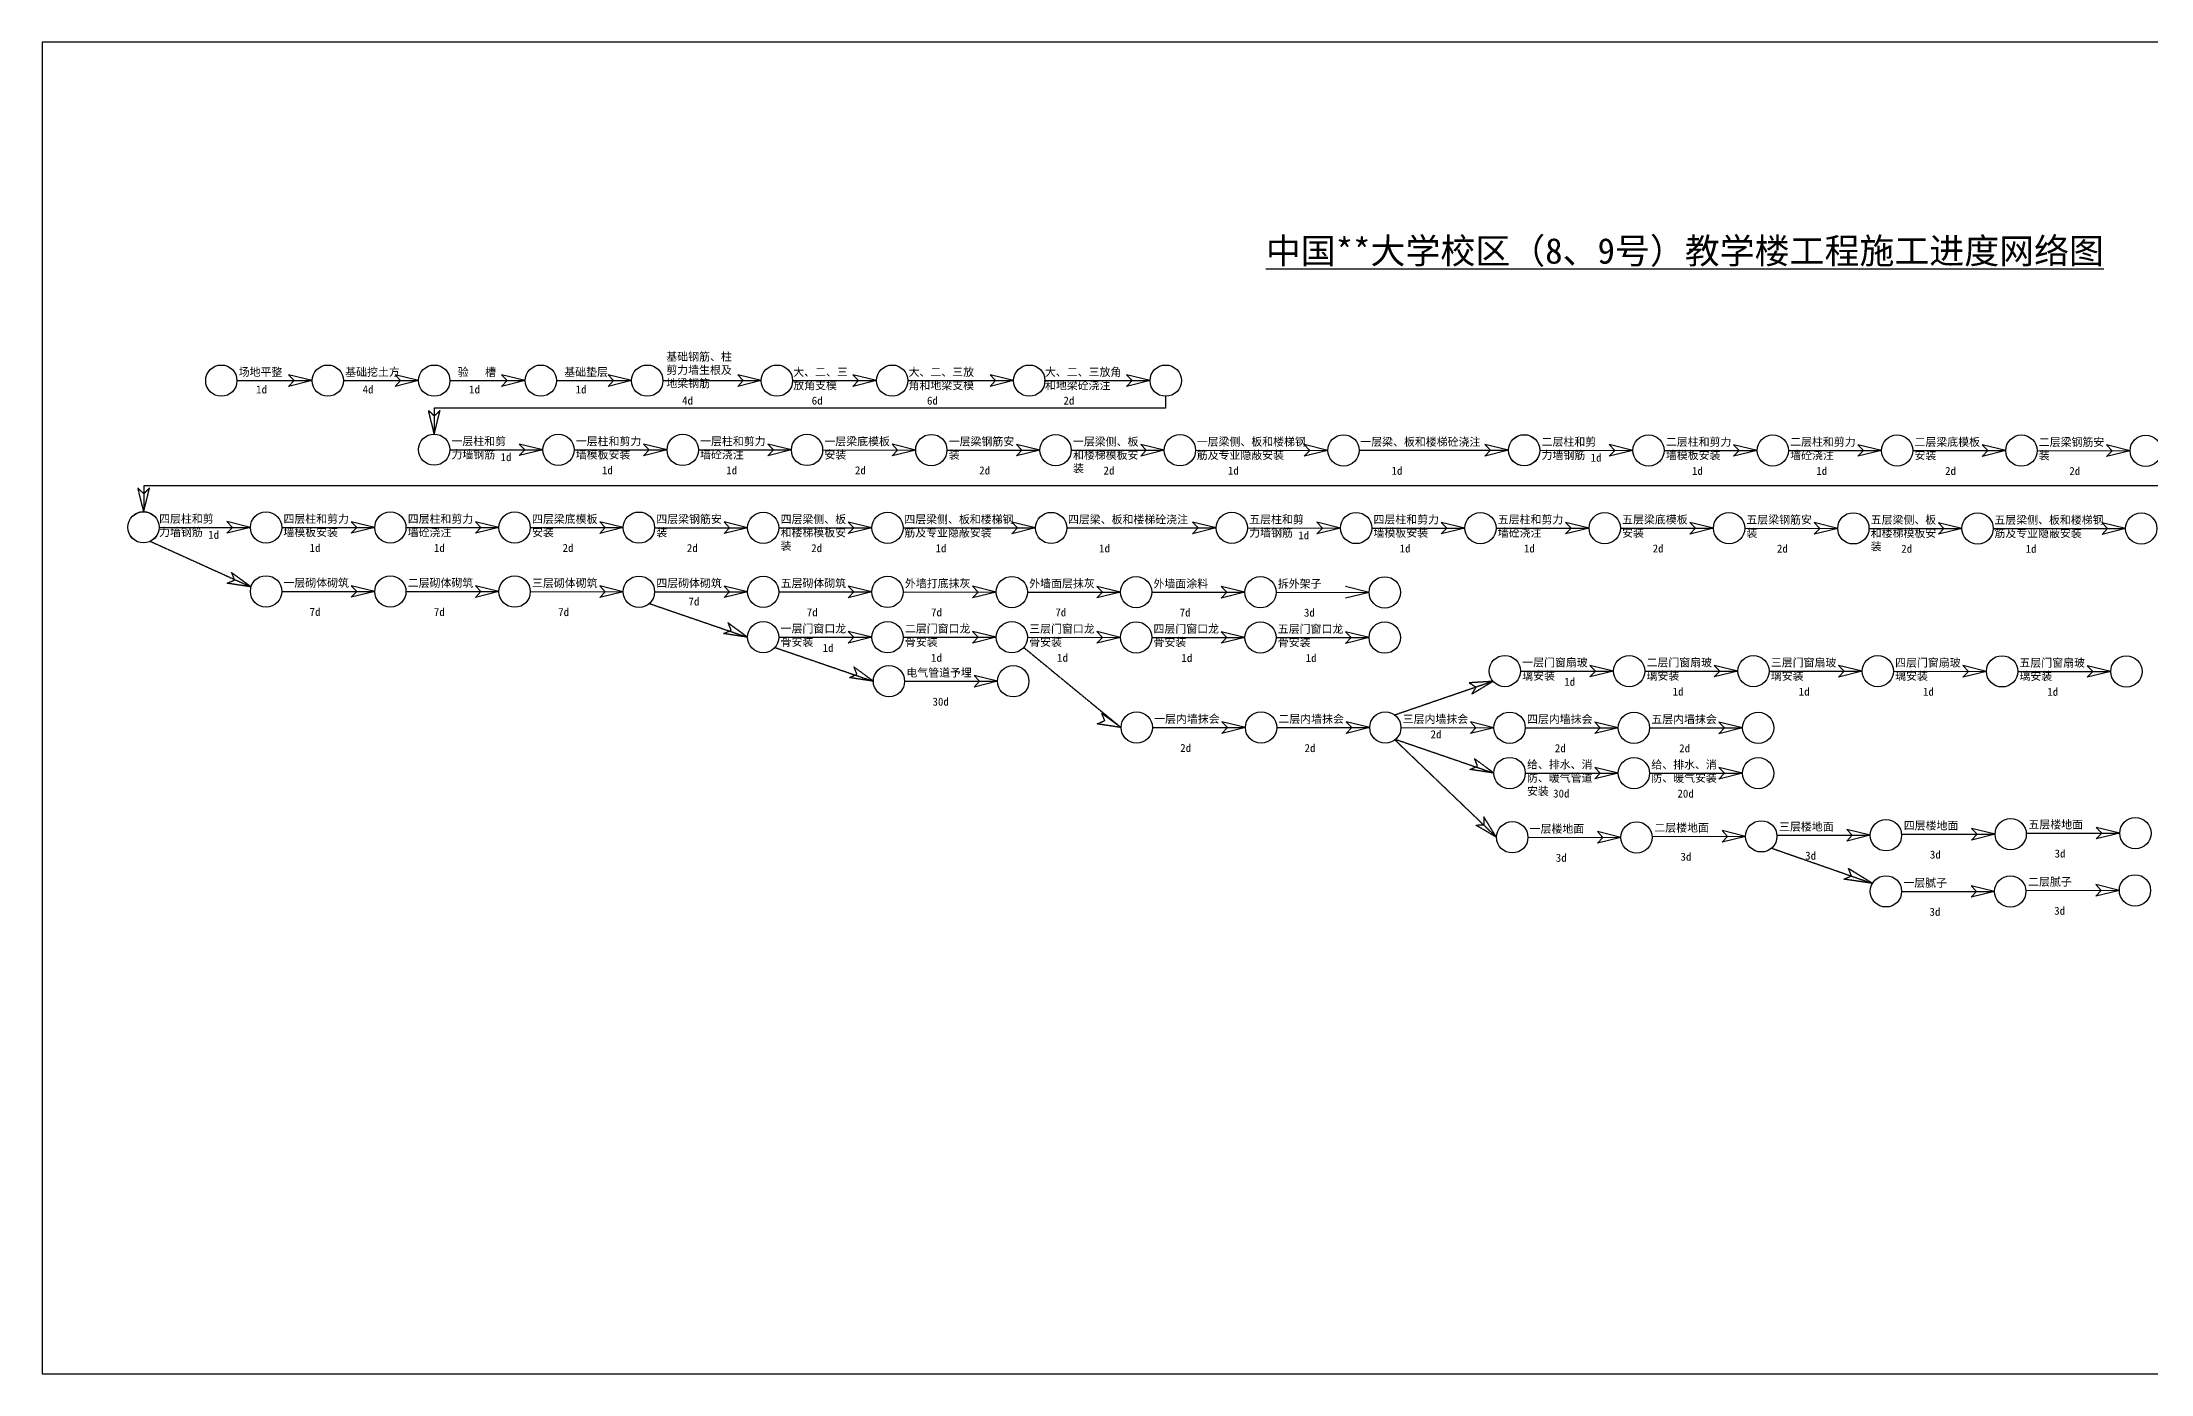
# Model space of a CAD drawing. Extents: x -2559594620 to 78738230735, y -11255911858 to 52366733330.
# Drawn here: x -2559594620 to 22625462368, y 35904806962 to 51812459715 of the extents above; entities that cross this region are included whole.
import ezdxf

# ---------------------------------------------------------------- set-up
doc = ezdxf.new("R2010")
doc.units = 0
doc.header["$LTSCALE"] = 100
doc.linetypes.add('ACAD_ISO02W100', pattern=[15, 12, -3])
doc.layers.get('0').update_dxf_attribs({"linetype": 'CONTINUOUS'})
doc.layers.add('DRAWING', color=11, linetype='CONTINUOUS')

msp = doc.modelspace()

# ---------------------------------------------------------------- linework, layer by layer
at = {"color": 5}
for p, q in [((-233042515, 47768947396), (665102031, 47768947396)), ((665102031, 47768947396), (383385962, 47837975854)), ((383385962, 47837975854), (449957560, 47768947396)), ((383385962, 47699918938), (449957560, 47768947396)), ((665102031, 47768947396), (383385962, 47699918938)), ((1038848615, 47768947396), (1936993161, 47768947396)), ((1655277092, 47837975854), (1721848690, 47768947396)), ((1936993161, 47768947396), (1655277092, 47837975854)), ((1936993161, 47768947396), (1655277092, 47699918938)), ((1655277092, 47699918938), (1721848690, 47768947396)), ((2310739745, 47768947396), (3208884291, 47768947396)), ((3208884291, 47768947396), (2927168222, 47837975854)), ((2927168222, 47837975854), (2993739820, 47768947396)), ((2927168222, 47699918938), (2993739820, 47768947396)), ((3208884291, 47768947396), (2927168222, 47699918938)), ((3582630875, 47768947396), (4480775421, 47768947396)), ((4199059352, 47837975854), (4265630950, 47768947396)), ((4480775421, 47768947396), (4199059352, 47837975854)), ((4480775421, 47768947396), (4199059352, 47699918938)), ((4199059352, 47699918938), (4265630950, 47768947396)), ((4854522005, 47768947396), (6029185365, 47768947396)), ((6029185365, 47768947396), (5747469296, 47837975854)), ((5747469296, 47837975854), (5814040894, 47768947396)), ((5747469296, 47699918938), (5814040894, 47768947396)), ((6029185365, 47768947396), (5747469296, 47699918938)), ((6402931949, 47768947396), (7406320745, 47768947396)), ((7124604676, 47837975854), (7191176275, 47768947396)), ((7406320745, 47768947396), (7124604676, 47837975854)), ((7406320745, 47768947396), (7124604676, 47699918938)), ((7124604676, 47699918938), (7191176275, 47768947396)), ((7780067329, 47768947396), (9043546059, 47768947396)), ((9043546059, 47768947396), (8761829990, 47837975854)), ((8761829990, 47837975854), (8828401588, 47768947396)), ((8761829990, 47699918938), (8828401588, 47768947396)), ((9043546059, 47768947396), (8761829990, 47699918938)), ((9409209312, 47768947396), (10672688041, 47768947396)), ((10390971972, 47837975854), (10457543571, 47768947396)), ((10672688041, 47768947396), (10390971972, 47837975854)), ((10672688041, 47768947396), (10390971972, 47699918938)), ((10390971972, 47699918938), (10457543571, 47768947396)), ((2308533317, 46943636180), (3419389822, 46942505116)), ((3419389822, 46942505116), (3137673754, 47011533574)), ((3137673754, 47011533574), (3204245352, 46942505116)), ((3137673754, 46873476658), (3204245352, 46942505116)), ((3419389822, 46942505116), (3137673754, 46873476658)), ((3793136336, 46942342243), (4903992841, 46941211179)), ((4622276772, 47010239637), (4688848370, 46941211179)), ((4903992841, 46941211179), (4622276772, 47010239637)), ((4903992841, 46941211179), (4622276772, 46872182721)), ((4622276772, 46872182721), (4688848370, 46941211179)), ((5277736002, 46942342243), (6388592508, 46941211179)), ((6388592508, 46941211179), (6106876439, 47010239637)), ((6106876439, 47010239637), (6173448037, 46941211179)), ((6106876439, 46872182721), (6173448037, 46941211179)), ((6388592508, 46941211179), (6106876439, 46872182721)), ((6762339021, 46941048306), (7873195527, 46939917242)), ((7591479458, 47008945700), (7658051056, 46939917242)), ((7873195527, 46939917242), (7591479458, 47008945700)), ((7873195527, 46939917242), (7591479458, 46870888784)), ((7591479458, 46870888784), (7658051056, 46939917242)), ((8246942040, 46939754369), (9357798545, 46938623305)), ((9357798545, 46938623305), (9076082476, 47007651763)), ((9076082476, 47007651763), (9142654074, 46938623305)), ((9076082476, 46869594847), (9142654074, 46938623305)), ((9357798545, 46938623305), (9076082476, 46869594847)), ((9731545058, 46938460432), (10842401564, 46937329368)), ((10560685495, 47006357826), (10627257093, 46937329368)), ((10842401564, 46937329368), (10560685495, 47006357826)), ((10842401564, 46937329368), (10560685495, 46868300910)), ((10560685495, 46868300910), (10627257093, 46937329368)), ((11216148118, 46937223494), (12796588111, 46935916209)), ((12796588111, 46935916209), (12514872042, 47004944667)), ((12514872042, 47004944667), (12581443641, 46935916209)), ((12514872042, 46866887752), (12581443641, 46935916209)), ((12796588111, 46935916209), (12514872042, 46866887752)), ((13170331833, 46936950562), (14954544847, 46936771188)), ((14672828778, 47005799645), (14739400376, 46936771188)), ((14954544847, 46936771188), (14672828778, 47005799645)), ((14954544847, 46936771188), (14672828778, 46867742730)), ((14672828778, 46867742730), (14739400376, 46936771188)), ((15328291404, 46936671219), (16439147910, 46935540155)), ((16157431841, 47004568613), (16224003439, 46935540155)), ((16439147910, 46935540155), (16157431841, 47004568613)), ((16439147910, 46935540155), (16157431841, 46866511697)), ((16157431841, 46866511697), (16224003439, 46935540155)), ((16812894423, 46935377282), (17923750929, 46934246218)), ((17923750929, 46934246218), (17642034860, 47003274676)), ((17642034860, 47003274676), (17708606458, 46934246218)), ((17642034860, 46865217760), (17708606458, 46934246218)), ((17923750929, 46934246218), (17642034860, 46865217760)), ((18297494090, 46935377282), (19408350595, 46934246218)), ((19126634526, 47003274676), (19193206125, 46934246218)), ((19408350595, 46934246218), (19126634526, 47003274676)), ((19408350595, 46934246218), (19126634526, 46865217760)), ((19126634526, 46865217760), (19193206125, 46934246218)), ((19782097108, 46934083345), (20892953614, 46932952281)), ((20892953614, 46932952281), (20611237545, 47001980739)), ((20611237545, 47001980739), (20677809143, 46932952281)), ((20611237545, 46863923823), (20677809143, 46932952281)), ((20892953614, 46932952281), (20611237545, 46863923823)), ((21266700127, 46932789408), (22377556633, 46931658344)), ((22095840564, 47000686802), (22162412162, 46931658344)), ((22377556633, 46931658344), (22095840564, 47000686802)), ((22377556633, 46931658344), (22095840564, 46862629886)), ((22095840564, 46862629886), (22162412162, 46931658344)), ((-1162808177, 46016671202), (-72643701, 46015561206)), ((-354359770, 46084589664), (-287788172, 46015561206)), ((-72643701, 46015561206), (-354359770, 46084589664)), ((-72643701, 46015561206), (-354359770, 45946532749)), ((-354359770, 45946532749), (-287788172, 46015561206)), ((301102812, 46015398333), (1411959317, 46014267269)), ((1411959317, 46014267269), (1130243249, 46083295727)), ((1130243249, 46083295727), (1196814847, 46014267269)), ((1130243249, 45945238811), (1196814847, 46014267269)), ((1411959317, 46014267269), (1130243249, 45945238811)), ((1785702479, 46015398333), (2896558984, 46014267269)), ((2614842915, 46083295727), (2681414513, 46014267269)), ((2896558984, 46014267269), (2614842915, 46083295727)), ((2896558984, 46014267269), (2614842915, 45945238811)), ((2614842915, 45945238811), (2681414513, 46014267269)), ((3270305497, 46014104396), (4381162003, 46012973332)), ((4381162003, 46012973332), (4099445934, 46082001790)), ((4099445934, 46082001790), (4166017532, 46012973332)), ((4099445934, 45943944874), (4166017532, 46012973332)), ((4381162003, 46012973332), (4099445934, 45943944874)), ((4754908516, 46012810459), (5865765022, 46011679395)), ((5584048953, 46080707853), (5650620551, 46011679395)), ((5865765022, 46011679395), (5584048953, 46080707853)), ((5865765022, 46011679395), (5584048953, 45942650937)), ((5584048953, 45942650937), (5650620551, 46011679395)), ((6239511535, 46011516522), (7350368040, 46010385458)), ((7350368040, 46010385458), (7068651971, 46079413916)), ((7068651971, 46079413916), (7135223570, 46010385458)), ((7068651971, 45941357000), (7135223570, 46010385458)), ((7350368040, 46010385458), (7068651971, 45941357000)), ((7724114594, 46010279584), (9304554588, 46008972300)), ((9022838519, 46078000758), (9089410117, 46008972300)), ((9304554588, 46008972300), (9022838519, 46078000758)), ((9304554588, 46008972300), (9022838519, 45939943842)), ((9022838519, 45939943842), (9089410117, 46008972300)), ((9678298309, 46010006652), (11462511323, 46009827278)), ((11462490462, 46009848909), (11180774393, 46078877367)), ((11180774393, 46078877367), (11247345991, 46009848909)), ((11180774393, 45940820451), (11247345991, 46009848909)), ((11462490462, 46009848909), (11180774393, 45940820451)), ((11180795254, 46078855736), (11247366853, 46009827278)), ((11462511323, 46009827278), (11180795254, 46078855736)), ((11462511323, 46009827278), (11180795254, 45940798820)), ((11180795254, 45940798820), (11247366853, 46009827278)), ((11836237019, 46009748941), (12947093525, 46008617877)), ((12947093525, 46008617877), (12665377456, 46077646335)), ((12665377456, 46077646335), (12731949054, 46008617877)), ((12665377456, 45939589419), (12731949054, 46008617877)), ((12947093525, 46008617877), (12665377456, 45939589419)), ((13320840038, 46008455004), (14431696543, 46007323940)), ((14149980474, 46076352398), (14216552073, 46007323940)), ((14431696543, 46007323940), (14149980474, 46076352398)), ((14431696543, 46007323940), (14149980474, 45938295482)), ((14149980474, 45938295482), (14216552073, 46007323940)), ((14805439705, 46008455004), (15916296210, 46007323940)), ((15916296210, 46007323940), (15634580141, 46076352398)), ((15634580141, 46076352398), (15701151739, 46007323940)), ((15634580141, 45938295482), (15701151739, 46007323940)), ((15916296210, 46007323940), (15634580141, 45938295482)), ((16290042723, 46007161067), (17400899229, 46006030003)), ((17119183160, 46075058461), (17185754758, 46006030003)), ((17400899229, 46006030003), (17119183160, 46075058461)), ((17400899229, 46006030003), (17119183160, 45937001545)), ((17119183160, 45937001545), (17185754758, 46006030003)), ((17774645742, 46005867129), (18885502247, 46004736066)), ((18885502247, 46004736066), (18603786179, 46073764524)), ((18603786179, 46073764524), (18670357777, 46004736066)), ((18603786179, 45935707608), (18670357777, 46004736066)), ((18885502247, 46004736066), (18603786179, 45935707608)), ((19259248761, 46004573192), (20370105266, 46003442129)), ((20088389197, 46072470586), (20154960795, 46003442129)), ((20370105266, 46003442129), (20088389197, 46072470586)), ((20370105266, 46003442129), (20088389197, 45934413671)), ((20088389197, 45934413671), (20154960795, 46003442129)), ((20743851820, 46003336255), (22324291814, 46002028970)), ((22324291814, 46002028970), (22042575745, 46071057428)), ((22042575745, 46071057428), (22109147343, 46002028970)), ((22042575745, 45933000512), (22109147343, 46002028970)), ((22324291814, 46002028970), (22042575745, 45933000512)), ((301102812, 45251466494), (1411959317, 45250335430)), ((1130243249, 45319363888), (1196814847, 45250335430)), ((1411959317, 45250335430), (1130243249, 45319363888)), ((1411959317, 45250335430), (1130243249, 45181306972)), ((1130243249, 45181306972), (1196814847, 45250335430)), ((1785705831, 45250172557), (2896562336, 45249041493)), ((2896562336, 45249041493), (2614846267, 45318069951)), ((2614846267, 45318069951), (2681417865, 45249041493)), ((2614846267, 45180013035), (2681417865, 45249041493)), ((2896562336, 45249041493), (2614846267, 45180013035)), ((3270308849, 45248878620), (4381165355, 45247747556)), ((4099449286, 45316776014), (4166020884, 45247747556)), ((4381165355, 45247747556), (4099449286, 45316776014)), ((4381165355, 45247747556), (4099449286, 45178719098)), ((4099449286, 45178719098), (4166020884, 45247747556)), ((4754911868, 45247584683), (5865768374, 45246453619)), ((5584052305, 45315482077), (5650623903, 45246453619)), ((5865768374, 45246453619), (5584052305, 45315482077)), ((5865768374, 45246453619), (5584052305, 45177425161)), ((5584052305, 45177425161), (5650623903, 45246453619)), ((6239514887, 45246290746), (7350371392, 45245159682)), ((7068655323, 45314188140), (7135226921, 45245159682)), ((7350371392, 45245159682), (7068655323, 45314188140)), ((7350371392, 45245159682), (7068655323, 45176131224)), ((7068655323, 45176131224), (7135226921, 45245159682)), ((7724117905, 45244996809), (8834974411, 45243865745)), ((8834974411, 45243865745), (8553258342, 45312894203)), ((8553258342, 45312894203), (8619829940, 45243865745)), ((8553258342, 45174837287), (8619829940, 45243865745)), ((8834974411, 45243865745), (8553258342, 45174837287)), ((9208720924, 45243702871), (10319577430, 45242571808)), ((10037861361, 45311600265), (10104432959, 45242571808)), ((10319577430, 45242571808), (10037861361, 45311600265)), ((10319577430, 45242571808), (10037861361, 45173543350)), ((10037861361, 45173543350), (10104432959, 45242571808)), ((10693323943, 45242408934), (11804180448, 45241277870)), ((11804180448, 45241277870), (11522464379, 45310306328)), ((11522464379, 45310306328), (11589035978, 45241277870)), ((11522464379, 45172249413), (11589035978, 45241277870)), ((11804180448, 45241277870), (11522464379, 45172249413)), ((12177926961, 45241114997), (13288783467, 45239983933)), ((13288783467, 45239983933), (13007067398, 45309012391)), ((13288783467, 45239983933), (13007067398, 45170955475)), ((6239514887, 44704476921), (7350371392, 44703345857)), ((7350371392, 44703345857), (7068655323, 44772374315)), ((7068655323, 44772374315), (7135226921, 44703345857)), ((7068655323, 44634317399), (7135226921, 44703345857)), ((7350371392, 44703345857), (7068655323, 44634317399)), ((7724117905, 44704476921), (8834974411, 44703345857)), ((8553258342, 44772374315), (8619829940, 44703345857)), ((8834974411, 44703345857), (8553258342, 44772374315)), ((8834974411, 44703345857), (8553258342, 44634317399)), ((8553258342, 44634317399), (8619829940, 44703345857)), ((9208720924, 44703182984), (10319577430, 44702051920)), ((10037861361, 44771080378), (10104432959, 44702051920)), ((10319577430, 44702051920), (10037861361, 44771080378)), ((10319577430, 44702051920), (10037861361, 44633023462)), ((10037861361, 44633023462), (10104432959, 44702051920)), ((10693323943, 44701889047), (11804180448, 44700757983)), ((11522464379, 44769786441), (11589035978, 44700757983)), ((11804180448, 44700757983), (11522464379, 44769786441)), ((11804180448, 44700757983), (11522464379, 44631729525)), ((11522464379, 44631729525), (11589035978, 44700757983)), ((12177926961, 44700595110), (13288783467, 44699464046)), ((13007067398, 44768492504), (13073638996, 44699464046)), ((13288783467, 44699464046), (13007067398, 44768492504)), ((13288783467, 44699464046), (13007067398, 44630435588)), ((13007067398, 44630435588), (13073638996, 44699464046)), ((15926402529, 44368077923), (15992974127, 44299049465)), ((16208118598, 44299049465), (15926402529, 44368077923)), ((17692721616, 44299049465), (17411005548, 44368077923)), ((17411005548, 44368077923), (17477577146, 44299049465)), ((19177324635, 44297755528), (18895608566, 44366783985)), ((18895608566, 44366783985), (18962180164, 44297755528)), ((20661927654, 44296461590), (20380211585, 44365490048)), ((20380211585, 44365490048), (20446783183, 44296461590)), ((22146530672, 44295167653), (21864814604, 44364196111)), ((21864814604, 44364196111), (21931386202, 44295167653)), ((7741426562, 44178661155), (8852283067, 44177530091)), ((8570566999, 44246558549), (8637138597, 44177530091)), ((8852283067, 44177530091), (8570566999, 44246558549)), ((8852283067, 44177530091), (8570566999, 44108501633)), ((8570566999, 44108501633), (8637138597, 44177530091)), ((15097262092, 44300180528), (16208118598, 44299049465)), ((16208118598, 44299049465), (15926402529, 44230021007)), ((15926402529, 44230021007), (15992974127, 44299049465)), ((16581865111, 44300180528), (17692721616, 44299049465)), ((17411005548, 44230021007), (17477577146, 44299049465)), ((17692721616, 44299049465), (17411005548, 44230021007)), ((18066468130, 44298886591), (19177324635, 44297755528)), ((18895608566, 44228727070), (18962180164, 44297755528)), ((19177324635, 44297755528), (18895608566, 44228727070)), ((19551071148, 44297592654), (20661927654, 44296461590)), ((20380211585, 44227433133), (20446783183, 44296461590)), ((20661927654, 44296461590), (20380211585, 44227433133)), ((21035674167, 44296298717), (22146530672, 44295167653)), ((21864814604, 44226139195), (21931386202, 44295167653)), ((22146530672, 44295167653), (21864814604, 44226139195)), ((10700287755, 43625830545), (11811144260, 43624699481)), ((11529428191, 43693727939), (11595999789, 43624699481)), ((11811144260, 43624699481), (11529428191, 43693727939)), ((11811144260, 43624699481), (11529428191, 43555671023)), ((11529428191, 43555671023), (11595999789, 43624699481)), ((12184890773, 43625830545), (13295747279, 43624699481)), ((13295747279, 43624699481), (13014031210, 43693727939)), ((13014031210, 43693727939), (13080602808, 43624699481)), ((13014031210, 43555671023), (13080602808, 43624699481)), ((13295747279, 43624699481), (13014031210, 43555671023)), ((13669493792, 43624536608), (14780350298, 43623405544)), ((14780350298, 43623405544), (14498634229, 43692434002)), ((14498634229, 43692434002), (14565205827, 43623405544)), ((14498634229, 43554377086), (14565205827, 43623405544)), ((14780350298, 43623405544), (14498634229, 43554377086)), ((15154096811, 43623242671), (16264953316, 43622111607)), ((16264953316, 43622111607), (15983237247, 43691140065)), ((15983237247, 43691140065), (16049808845, 43622111607)), ((15983237247, 43553083149), (16049808845, 43622111607)), ((16264953316, 43622111607), (15983237247, 43553083149)), ((16638699829, 43621948734), (17749556335, 43620817670)), ((17467840266, 43689846128), (17534411864, 43620817670)), ((17749556335, 43620817670), (17467840266, 43689846128)), ((17749556335, 43620817670), (17467840266, 43551789212)), ((17467840266, 43551789212), (17534411864, 43620817670)), ((15154096811, 43081428846), (16264953316, 43080297782)), ((16264953316, 43080297782), (15983237247, 43149326240)), ((15983237247, 43149326240), (16049808845, 43080297782)), ((15983237247, 43011269324), (16049808845, 43080297782)), ((16264953316, 43080297782), (15983237247, 43011269324)), ((16638699900, 43080297782), (17749556406, 43079166718)), ((17467840337, 43148195176), (17534411935, 43079166718)), ((17749556406, 43079166718), (17467840337, 43148195176)), ((17749556406, 43079166718), (17467840337, 43010138261)), ((17467840337, 43010138261), (17534411935, 43079166718)), ((15185652547, 42313831807), (16296509052, 42312700744)), ((16014792984, 42381729201), (16081364582, 42312700744)), ((16296509052, 42312700744), (16014792984, 42381729201)), ((16296509052, 42312700744), (16014792984, 42243672286)), ((16014792984, 42243672286), (16081364582, 42312700744)), ((16675054049, 42326498996), (17785910555, 42325367932)), ((17785910555, 42325367932), (17504194486, 42394396390)), ((17504194486, 42394396390), (17570766084, 42325367932)), ((17504194486, 42256339474), (17570766084, 42325367932)), ((17785910555, 42325367932), (17504194486, 42256339474)), ((18164455551, 42339166184), (19275312057, 42338035120)), ((19275312057, 42338035120), (18993595988, 42407063578)), ((18993595988, 42407063578), (19060167586, 42338035120)), ((18993595988, 42269006662), (19060167586, 42338035120)), ((19275312057, 42338035120), (18993595988, 42269006662)), ((19653857053, 42351833372), (20764713559, 42350702309)), ((20764713559, 42350702309), (20482997490, 42419730766)), ((20482997490, 42419730766), (20549569088, 42350702309)), ((20482997490, 42281673851), (20549569088, 42350702309)), ((20764713559, 42350702309), (20482997490, 42281673851)), ((21143258555, 42364500561), (22254115061, 42363369497)), ((22254115061, 42363369497), (21972398992, 42432397955)), ((21972398992, 42432397955), (22038970590, 42363369497)), ((21972398992, 42294341039), (22038970590, 42363369497)), ((22254115061, 42363369497), (21972398992, 42294341039)), ((19649058570, 41668219244), (20759915075, 41667088180)), ((20759915075, 41667088180), (20478199006, 41736116638)), ((20478199006, 41736116638), (20544770605, 41667088180)), ((20478199006, 41598059722), (20544770605, 41667088180)), ((20759915075, 41667088180), (20478199006, 41598059722)), ((21138460072, 41680886432), (22249316577, 41679755368)), ((21967600508, 41748783826), (22034172107, 41679755368)), ((22249316577, 41679755368), (21967600508, 41748783826)), ((22249316577, 41679755368), (21967600508, 41610726910)), ((21967600508, 41610726910), (22034172107, 41679755368))]:
    msp.add_line(p, q, dxfattribs=at)
at = {"color": 3, "linetype": 'ACAD_ISO02W100', "ltscale": 500}
for p, q in [((2123866453, 47131490134), (2054837995, 47413206203)), ((2054837995, 47413206203), (2123866453, 47346634604)), ((10858198626, 47439264934), (2123866453, 47439264934)), ((2123866453, 47439264934), (2123866453, 47131490134)), ((2192894911, 47413206203), (2123866453, 47346634604)), ((2123866453, 47131490134), (2192894911, 47413206203)), ((10858198626, 47582079073), (10858198626, 47439264934)), ((-1346501080, 46203734659), (-1415529538, 46485450728)), ((-1415529538, 46485450728), (-1346501080, 46418879130)), ((35762209669, 46512428335), (-1346501080, 46512428335)), ((-1346501080, 46511509460), (-1346501080, 46203734659)), ((-1346501080, 46203734659), (-1277472622, 46485450728)), ((-1277472622, 46485450728), (-1346501080, 46418879130)), ((-1267620468, 45849889089), (-64810626, 45305166532)), ((-351572222, 45348717173), (-263716738, 45387163494)), ((-64810626, 45305166532), (-351572222, 45348717173)), ((-64810626, 45305166532), (-298955264, 45476354032)), ((-298955264, 45476354032), (-263716738, 45387163494)), ((4691176751, 45107182145), (5865770021, 44703855138)), ((5631625383, 44875042638), (5666863909, 44785852101)), ((5865770021, 44703855138), (5631625383, 44875042638)), ((5579008425, 44747405780), (5666863909, 44785852101)), ((5865770021, 44703855138), (5579008425, 44747405780)), ((6193088426, 44581366379), (7367681696, 44178039372)), ((9163628692, 44581609345), (10326542889, 43625208762)), ((7367681696, 44178039372), (7133537058, 44349226872)), ((7133537058, 44349226872), (7168775584, 44260036335)), ((7080920100, 44221590014), (7168775584, 44260036335)), ((7367681696, 44178039372), (7080920100, 44221590014)), ((14769942111, 44177069987), (13595348841, 43773742980)), ((14769661345, 44176973578), (14485846609, 44159020734)), ((14485846609, 44159020734), (14566897231, 44107761566)), ((14769661345, 44176973578), (14518607762, 44024907279)), ((14518607762, 44024907279), (14566897231, 44107761566)), ((10039781293, 43668759404), (10127636777, 43707205724)), ((10326542889, 43625208762), (10039781293, 43668759404)), ((10326542889, 43625208762), (10092398251, 43796396262)), ((10092398251, 43796396262), (10127636777, 43707205724)), ((13597166871, 43477048635), (14811907681, 42313210025)), ((13605758675, 43484134070), (14780351945, 43080807063)), ((14493590349, 43124357705), (14581445833, 43162804026)), ((14780351945, 43080807063), (14493590349, 43124357705)), ((14546207307, 43251994563), (14581445833, 43162804026)), ((14780351945, 43080807063), (14546207307, 43251994563)), ((14561830707, 42460146673), (14657681086, 42463214360)), ((14811907681, 42313210025), (14561830707, 42460146673)), ((14658087589, 42559112954), (14657681086, 42463214360)), ((14811907681, 42313210025), (14658087589, 42559112954)), ((18095921950, 42184802521), (19301240075, 41763346564)), ((18958730995, 41814076036), (19046586479, 41852522357)), ((19301240075, 41763346564), (18958730995, 41814076036)), ((19301240075, 41763346564), (19011347953, 41941712894)), ((19011347953, 41941712894), (19046586479, 41852522357))]:
    msp.add_line(p, q, dxfattribs=at)
at = {"color": 5}
for centre in [(-419915807, 47768947396), (851975323, 47768947396), (2123866453, 47768947396), (3395757583, 47768947396), (4667648713, 47768947396), (6216058657, 47768947396), (7593194037, 47768947396), (9230419351, 47768947396), (10859561333, 47768947396), (2121662667, 46944629837), (3606263115, 46942505116), (5090866133, 46941211179), (6575465800, 46941211179), (8060068819, 46939917242), (9544671837, 46938623305), (11029274856, 46937329368), (12983461403, 46935916209), (15141418139, 46936771188), (15141420754, 46937664876), (16626021202, 46935540155), (18110624221, 46934246218), (19595223887, 46934246218), (21079826906, 46932952281), (22564429925, 46931658344), (-1349681343, 46016888431), (-1349678728, 46017782119), (114229591, 46015561206), (1598832610, 46014267269), (3083432276, 46014267269), (4568035295, 46012973332), (6052638314, 46011679395), (7537241332, 46010385458), (9491427880, 46008972300), (11649363754, 46009848909), (11649384615, 46009827278), (13133966817, 46008617877), (14618569835, 46007323940), (16103169502, 46007323940), (17587772521, 46006030003), (19072375540, 46004736066), (20556978558, 46003442129), (22511165106, 46002028970), (114229591, 45251629367), (1598832610, 45250335430), (3083435628, 45249041493), (4568038647, 45247747556), (6052641666, 45246453619), (7537244684, 45245159682), (9021847703, 45243865745), (10506450722, 45242571808), (11991053740, 45241277870), (13475656759, 45239983933), (6052641666, 44704639794), (7537244684, 44703345857), (9021847703, 44703345857), (10506450722, 44702051920), (11991053740, 44700757983), (13475656759, 44699464046), (7554553341, 44178824028), (9039156360, 44177530091), (14910388871, 44300343402), (16394991890, 44299049465), (17879594909, 44299049465), (19364197927, 44297755528), (20848800946, 44296461590), (22333403965, 44295167653), (10513414534, 43625993418), (11998017552, 43624699481), (13482620571, 43624699481), (14967223590, 43623405544), (16451826608, 43622111607), (17936429627, 43620817670), (14967223590, 43081591719), (16451826608, 43080297782), (17936429698, 43079166718), (14998779326, 42313994681), (16483382345, 42312700744), (17972783847, 42325367932), (19462185349, 42338035120), (20951586851, 42350702309), (22440988353, 42363369497), (19462185349, 41668382117), (20946788367, 41667088180), (22436189869, 41679755368)]:
    msp.add_circle(centre, 186873292, dxfattribs=at)
at = {"layer": 'DRAWING'}
for p, q in [((41979733652, 51812459715), (-2559594620, 51812459715)), ((-2559594620, 51812459715), (-2559594620, 35904806962)), ((-2559594620, 35904806962), (41979733652, 35904806962))]:
    msp.add_line(p, q, dxfattribs=at)

# ---------------------------------------------------------------- texts
at = {"color": 2, "linetype": 'ACAD_ISO02W100', "insert": (12055678491, 49472352561), "char_height": 86028833.98, "width": 11502248495.7, "attachment_point": 1}
msp.add_mtext('{\\fSimSun|b0|i0|c134|p54;\\H3.555X;\\L中国**大学校区（8、9号）教学楼工程施工进度网络图\\Ftxt.shx|c0;\\H0.7502X;\\l}', dxfattribs=at)
at = {"color": 5, "linetype": 'ACAD_ISO02W100', "attachment_point": 1}
for s, insert, char_height, width in [('{\\fSimSun|b0|i0|c134|p54;基础钢筋、柱剪力墙生根及地梁钢筋}', (4895094577, 48103283740), 95587593.31, 820039788.58), ('{\\fSimSun|b0|i0|c134|p54;场地平整}', (-212341048, 47919900428), 95587593.31, 629012809.03), ('{\\fSimSun|b0|i0|c134|p54;基础挖土方}', (1059550082, 47919900428), 95587593.31, 629012809.03), ('{\\fSimSun|b0|i0|c134|p54;验   槽}', (2404215961, 47919900428), 95587593.31, 629012809.03), ('{\\fSimSun|b0|i0|c134|p54;基础垫层}', (3676107091, 47919900428), 95587593.31, 629012809.03), ('{\\fSimSun|b0|i0|c134|p54;大、二、三放角支模}', (6411015281, 47919900428), 95587593.31, 698662441), ('{\\fSimSun|b0|i0|c134|p54;大、二、三放角和地梁支模}', (7788150661, 47919900428), 95587593.31, 895116925.66), ('{\\fSimSun|b0|i0|c134|p54;大、二、三放角和地梁砼浇注}', (9417292643, 47919900428), 95587593.31, 989490739.19), ('1d', (-4401620, 47711842711), 95587593.3, 503179205.9), ('4d', (1267489510, 47711842711), 95587593.3, 503179205.9), ('1d', (2539380640, 47711842711), 95587593.3, 503179205.9), ('1d', (3811271770, 47711842711), 95587593.3, 503179205.9), ('4d', (5083162900, 47578584066), 95587593.3, 503179205.9), ('6d', (6631572844, 47578584066), 95587593.3, 503179205.9), ('6d', (8008708225, 47578584066), 95587593.3, 503179205.9), ('2d', (9637850207, 47578584066), 95587593.3, 503179205.9), ('{\\fSimSun|b0|i0|c134|p54;一层柱和剪力墙钢筋}', (2329225346, 47093458148), 95587593.31, 768219622.1), ('{\\fSimSun|b0|i0|c134|p54;一层柱和剪力墙模板安装}', (3813828365, 47092164211), 95587593.31, 847741631.75), ('{\\fSimSun|b0|i0|c134|p54;一层柱和剪力墙砼浇注}', (5298428032, 47092164211), 95587593.31, 847741631.75), ('{\\fSimSun|b0|i0|c134|p54;一层梁底模板安装}', (6783031050, 47090870274), 95587593.31, 847741631.75), ('{\\fSimSun|b0|i0|c134|p54;一层梁钢筋安装}', (8267634069, 47089576336), 95587593.31, 847741631.75), ('{\\fSimSun|b0|i0|c134|p54;一层梁侧、板和楼梯模板安装}', (9752237088, 47088282399), 95587593.31, 847741631.75), ('{\\fSimSun|b0|i0|c134|p54;一层梁侧、板和楼梯钢筋及专业隐蔽安装}', (11229658642, 47087114527), 95587593.31, 1397421662.72), ('{\\fSimSun|b0|i0|c134|p54;一层梁、板和楼梯砼浇注}', (13183845169, 47085669012), 95587593.31, 1397421662.72), ('{\\fSimSun|b0|i0|c134|p54;二层柱和剪力墙钢筋}', (15348983434, 47086493187), 95587593.31, 768219622.1), ('{\\fSimSun|b0|i0|c134|p6;二\\fSimSun|b0|i0|c134|p54;层柱和剪力墙模板安装}', (16833586452, 47085199250), 95587593.31, 847741631.75), ('{\\fSimSun|b0|i0|c134|p54;二层柱和剪力墙砼浇注}', (18318186119, 47085199250), 95587593.31, 847741631.75), ('{\\fSimSun|b0|i0|c134|p6;二\\fSimSun|b0|i0|c134|p54;层梁底模板安装}', (19802789138, 47083905313), 95587593.31, 847741631.75), ('{\\fSimSun|b0|i0|c134|p6;二\\fSimSun|b0|i0|c134|p54;层梁钢筋安装}', (21287392157, 47082611376), 95587593.31, 847741631.75), ('1d', (2914813927, 46903099376), 95587593.3, 503179205.9), ('1d', (15934572014, 46896134416), 95587593.3, 503179205.9), ('1d', (4125857773, 46745708599), 95587593.3, 503179205.9), ('1d', (5610457440, 46745708599), 95587593.3, 503179205.9), ('2d', (7148023274, 46745708599), 95587593.3, 503179205.9), ('2d', (8632626292, 46744414662), 95587593.3, 503179205.9), ('2d', (10117229311, 46743120725), 95587593.3, 503179205.9), ('1d', (11601832330, 46742152091), 95587593.3, 503179205.9), ('1d', (13556018856, 46740706576), 95587593.3, 503179205.9), ('1d', (17145615860, 46738743638), 95587593.3, 503179205.9), ('1d', (18630215527, 46738743638), 95587593.3, 503179205.9), ('2d', (20167781361, 46738743638), 95587593.3, 503179205.9), ('2d', (21652384380, 46737449701), 95587593.3, 503179205.9), ('{\\fSimSun|b0|i0|c134|p54;四层柱和剪力墙钢筋}', (-1162808177, 46166514238), 95587593.31, 768219622.1), ('{\\fSimSun|b0|i0|c134|p6;四\\fSimSun|b0|i0|c134|p54;层柱和剪力墙模板安装}', (321794841, 46165220301), 95587593.31, 847741631.75), ('{\\fSimSun|b0|i0|c134|p54;四层柱和剪力墙砼浇注}', (1806394508, 46165220301), 95587593.31, 847741631.75), ('{\\fSimSun|b0|i0|c134|p6;四\\fSimSun|b0|i0|c134|p54;层梁底模板安装}', (3290997527, 46163926364), 95587593.31, 847741631.75), ('{\\fSimSun|b0|i0|c134|p6;四\\fSimSun|b0|i0|c134|p54;层梁钢筋安装}', (4775600545, 46162632427), 95587593.31, 847741631.75), ('{\\fSimSun|b0|i0|c134|p54;四层梁侧、板和楼梯模板安装}', (6260203564, 46161338490), 95587593.31, 847741631.75), ('{\\fSimSun|b0|i0|c134|p6;四\\fSimSun|b0|i0|c134|p54;层梁侧、板和楼梯钢筋及专业隐蔽安装}', (7737625119, 46160170617), 95587593.31, 1397421662.72), ('{\\fSimSun|b0|i0|c134|p54;四层梁、板和楼梯砼浇注}', (9691811645, 46158725102), 95587593.31, 1397421662.72), ('{\\fSimSun|b0|i0|c134|p54;五层柱和剪力墙钢筋}', (11856929049, 46159570909), 95587593.31, 768219622.1), ('{\\fSimSun|b0|i0|c134|p6;四\\fSimSun|b0|i0|c134|p54;层柱和剪力墙模板安装}', (13341532067, 46158276972), 95587593.31, 847741631.75), ('{\\fSimSun|b0|i0|c134|p54;五层柱和剪力墙砼浇注}', (14826131734, 46158276972), 95587593.31, 847741631.75), ('{\\fSimSun|b0|i0|c134|p6;五\\fSimSun|b0|i0|c134|p54;层梁底模板安装}', (16310734753, 46156983034), 95587593.31, 847741631.75), ('{\\fSimSun|b0|i0|c134|p6;五\\fSimSun|b0|i0|c134|p54;层梁钢筋安装}', (17795337771, 46155689097), 95587593.31, 847741631.75), ('{\\fSimSun|b0|i0|c134|p54;五层梁侧、板和楼梯模板安装}', (19279940790, 46154395160), 95587593.31, 847741631.75), ('{\\fSimSun|b0|i0|c134|p6;五\\fSimSun|b0|i0|c134|p54;层梁侧、板和楼梯钢筋及专业隐蔽安装}', (20757362345, 46153227288), 95587593.31, 1397421662.72), ('1d', (-577219597, 45976155467), 95587593.3, 503179205.9), ('1d', (12442517629, 45969212137), 95587593.3, 503179205.9), ('1d', (633824249, 45818764690), 95587593.3, 503179205.9), ('1d', (2118423916, 45818764690), 95587593.3, 503179205.9), ('2d', (3655989750, 45818764690), 95587593.3, 503179205.9), ('2d', (5140592769, 45817470752), 95587593.3, 503179205.9), ('2d', (6625195787, 45816176815), 95587593.3, 503179205.9), ('1d', (8109798806, 45815208181), 95587593.3, 503179205.9), ('1d', (10063985333, 45813762666), 95587593.3, 503179205.9), ('1d', (13653561475, 45811821360), 95587593.3, 503179205.9), ('1d', (15138161142, 45811821360), 95587593.3, 503179205.9), ('2d', (16675726976, 45811821360), 95587593.3, 503179205.9), ('2d', (18160329994, 45810527423), 95587593.3, 503179205.9), ('2d', (19644933013, 45809233486), 95587593.3, 503179205.9), ('1d', (21129536032, 45808264851), 95587593.3, 503179205.9), ('{\\fSimSun|b0|i0|c134|p54;一层砌体砌筑}', (321794841, 45401288462), 95587593.31, 847741631.75), ('{\\fSimSun|b0|i0|c134|p54;二层砌体砌筑}', (1806397860, 45399994525), 95587593.31, 847741631.75), ('{\\fSimSun|b0|i0|c134|p54;三层砌体砌筑}', (3291000879, 45398700588), 95587593.31, 847741631.75), ('{\\fSimSun|b0|i0|c134|p54;四层砌体砌筑}', (4775603897, 45397406651), 95587593.31, 847741631.75), ('{\\fSimSun|b0|i0|c134|p54;五层砌体砌筑}', (6260206916, 45396112714), 95587593.31, 847741631.75), ('{\\fSimSun|b0|i0|c134|p54;外墙打底抹灰}', (7744809935, 45394818776), 95587593.31, 847741631.75), ('{\\fSimSun|b0|i0|c134|p54;外墙面层抹灰}', (9229412953, 45393524839), 95587593.31, 847741631.75), ('{\\fSimSun|b0|i0|c134|p54;外墙面涂料}', (10714015972, 45392230902), 95587593.31, 847741631.75), ('{\\fSimSun|b0|i0|c134|p54;拆外架子}', (12198618991, 45390936965), 95587593.31, 847741631.75), ('7d', (5159441599, 45178742889), 95587593.3, 503179205.9), ('7d', (633824249, 45054832851), 95587593.3, 503179205.9), ('7d', (2118427268, 45053538914), 95587593.3, 503179205.9), ('7d', (3603030287, 45052244976), 95587593.3, 503179205.9), ('{\\fSimSun|b0|i0|c134|p54;一层门窗口龙骨安装}', (6260206916, 44854298889), 95587593.31, 847741631.75), ('7d', (6572236324, 45049657102), 95587593.3, 503179205.9), ('{\\fSimSun|b0|i0|c134|p54;二层\\fSimSun|b0|i0|c134|p6;门窗口龙骨安装\\fSimSun|b0|i0|c134|p54;}', (7744809935, 44854298889), 95587593.31, 847741631.75), ('7d', (8056839343, 45049657102), 95587593.3, 503179205.9), ('7d', (8056839343, 45048363165), 95587593.3, 503179205.9), ('{\\fSimSun|b0|i0|c134|p54;三层\\fSimSun|b0|i0|c134|p6;门窗口龙骨安装\\fSimSun|b0|i0|c134|p54;}', (9229412953, 44853004952), 95587593.31, 847741631.75), ('7d', (9541442361, 45048363165), 95587593.3, 503179205.9), ('{\\fSimSun|b0|i0|c134|p54;四层\\fSimSun|b0|i0|c134|p6;门窗口龙骨安装\\fSimSun|b0|i0|c134|p54;}', (10714015972, 44851711015), 95587593.31, 847741631.75), ('7d', (11026045380, 45047069228), 95587593.3, 503179205.9), ('{\\fSimSun|b0|i0|c134|p54;五层\\fSimSun|b0|i0|c134|p6;门窗口龙骨安装\\fSimSun|b0|i0|c134|p54;}', (12198618991, 44850417077), 95587593.31, 847741631.75), ('3d', (12510648399, 45045775291), 95587593.3, 503179205.9), ('1d', (6761900259, 44624362900), 95587593.3, 503179205.9), ('{\\fSimSun|b0|i0|c134|p54;电气管道予埋}', (7762118591, 44328483123), 95587593.31, 847741631.75), ('1d', (8056839343, 44506549340), 95587593.3, 503179205.9), ('1d', (9562134391, 44506528272), 95587593.3, 503179205.9), ('1d', (11046737410, 44505234335), 95587593.3, 503179205.9), ('1d', (12531340428, 44503940398), 95587593.3, 503179205.9), ('{\\fSimSun|b0|i0|c134|p54;一层门窗扇玻璃安装}', (15117954122, 44450002496), 95587593.31, 847741631.75), ('{\\fSimSun|b0|i0|c134|p54;二层\\fSimSun|b0|i0|c134|p6;门窗扇玻璃安装}', (16602557140, 44450002496), 95587593.31, 847741631.75), ('{\\fSimSun|b0|i0|c134|p54;三层\\fSimSun|b0|i0|c134|p6;门窗扇玻璃安装}', (18087160159, 44448708559), 95587593.31, 847741631.75), ('{\\fSimSun|b0|i0|c134|p54;四层\\fSimSun|b0|i0|c134|p6;门窗扇玻璃安装}', (19571763178, 44447414622), 95587593.31, 847741631.75), ('{\\fSimSun|b0|i0|c134|p54;五层\\fSimSun|b0|i0|c134|p6;门窗扇玻璃安装}', (21056366196, 44446120685), 95587593.31, 847741631.75), ('1d', (15619647465, 44220066507), 95587593.3, 503179205.9), ('1d', (16914586548, 44102252948), 95587593.3, 503179205.9), ('1d', (18419881596, 44102231879), 95587593.3, 503179205.9), ('1d', (19904484615, 44100937942), 95587593.3, 503179205.9), ('1d', (21389087634, 44099644005), 95587593.3, 503179205.9), ('30d', (8074147999, 43982027512), 95587593.3, 503179205.9), ('{\\fSimSun|b0|i0|c134|p54;一层内墙抹会}', (10720979784, 43775652513), 95587593.31, 847741631.75), ('{\\fSimSun|b0|i0|c134|p54;二层内墙抹会}', (12205582803, 43775652513), 95587593.31, 847741631.75), ('{\\fSimSun|b0|i0|c134|p54;三层\\fSimSun|b0|i0|c134|p6;内墙抹会\\fSimSun|b0|i0|c134|p54;}', (13690185821, 43774358576), 95587593.31, 847741631.75), ('2d', (14022907259, 43592007906), 95587593.3, 503179205.9), ('{\\fSimSun|b0|i0|c134|p54;四层\\fSimSun|b0|i0|c134|p6;内墙抹会\\fSimSun|b0|i0|c134|p54;}', (15174788840, 43773064639), 95587593.31, 847741631.75), ('{\\fSimSun|b0|i0|c134|p54;五层\\fSimSun|b0|i0|c134|p6;内墙抹会\\fSimSun|b0|i0|c134|p54;}', (16659391859, 43771770701), 95587593.31, 847741631.75), ('2d', (11033009192, 43429196901), 95587593.3, 503179205.9), ('2d', (12517612211, 43427902964), 95587593.3, 503179205.9), ('2d', (15507510278, 43426587959), 95587593.3, 503179205.9), ('2d', (16992113296, 43425294022), 95587593.3, 503179205.9), ('{\\fSimSun|b0|i0|c134|p54;给、排水、消防、暖气管道安装}', (15174788840, 43231250814), 95587593.31, 847741631.75), ('{\\fSimSun|b0|i0|c134|p54;给、排水、消防、暖气安装}', (16659391930, 43230119750), 95587593.31, 847741631.75), ('30d', (15486818248, 42884795202), 95587593.3, 503179205.9), ('20d', (16971421338, 42883664139), 95587593.3, 503179205.9), ('{\\fSimSun|b0|i0|c134|p54;一层楼地面}', (15206344576, 42463653775), 95587593.31, 847741631.75), ('{\\fSimSun|b0|i0|c134|p54;二层\\fSimSun|b0|i0|c134|p6;楼地面}', (16695746078, 42476320964), 95587593.31, 847741631.75), ('{\\fSimSun|b0|i0|c134|p54;三层\\fSimSun|b0|i0|c134|p6;楼地面}', (18185147581, 42488988152), 95587593.31, 847741631.75), ('{\\fSimSun|b0|i0|c134|p54;四层\\fSimSun|b0|i0|c134|p6;楼地面}', (19674549083, 42501655340), 95587593.31, 847741631.75), ('{\\fSimSun|b0|i0|c134|p54;五层\\fSimSun|b0|i0|c134|p6;楼地面}', (21163950585, 42514322529), 95587593.31, 847741631.75), ('3d', (15518373984, 42117198164), 95587593.3, 503179205.9), ('3d', (17007775486, 42129865352), 95587593.3, 503179205.9), ('3d', (18497176989, 42142532540), 95587593.3, 503179205.9), ('3d', (19986578491, 42155199729), 95587593.3, 503179205.9), ('3d', (21475979993, 42167866917), 95587593.3, 503179205.9), ('{\\fSimSun|b0|i0|c134|p54;一层腻子}', (19669750599, 41818041212), 95587593.31, 847741631.75), ('{\\fSimSun|b0|i0|c134|p54;二层腻子}', (21159152101, 41830708400), 95587593.31, 847741631.75), ('3d', (19981780007, 41471585600), 95587593.3, 503179205.9), ('3d', (21471181509, 41484252789), 95587593.3, 503179205.9)]:
    msp.add_mtext(s, dxfattribs=dict(at, insert=insert, char_height=char_height, width=width))

doc.saveas('drawing.dxf')
